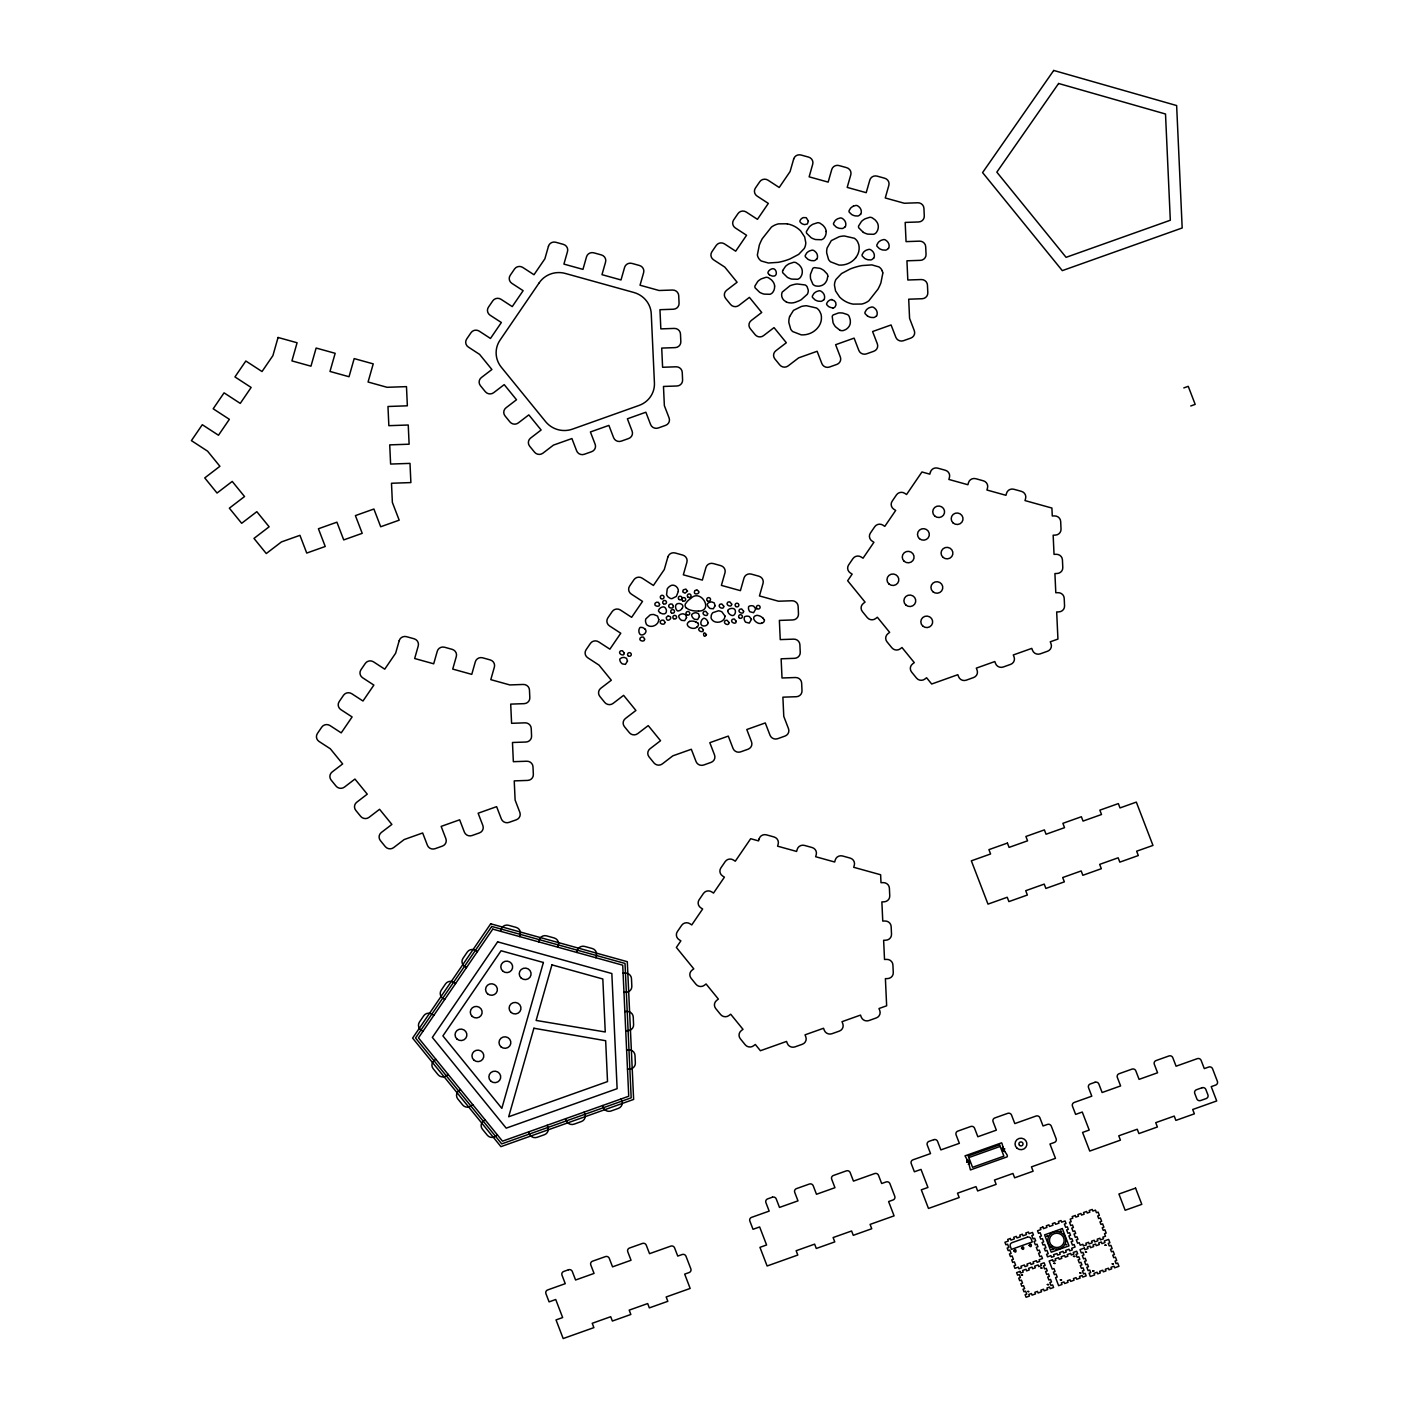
<?xml version="1.0" encoding="UTF-8"?>
<svg xmlns="http://www.w3.org/2000/svg" width="1409" height="1409" viewBox="0 0 1409 1409"><rect width="100%" height="100%" fill="white"/><g stroke="black" fill="none" stroke-linecap="round" stroke-linejoin="round"><path stroke-width="1.5" d="M500.653 931.331L501.234 929.253A5.935 5.759 9 0 1 508.526 925.29L516.134 927.404A5.935 5.759 9 0 1 520.273 934.519L519.674 936.598M538.714 941.881L539.295 939.803A5.935 5.759 9 0 1 546.586 935.858L554.195 937.971A5.935 5.759 9 0 1 558.334 945.087L557.735 947.165M576.774 952.449L577.373 950.37A5.935 5.759 9 0 1 584.647 946.425L592.273 948.521A5.935 5.759 9 0 1 596.394 955.654L595.813 957.733M682.326 608.177C685.443 603.404 675.298 601.238 675.545 606.61A7.45 7.239 9 0 0 676.197 609.357L677.13 610.608A1.814 1.779 9 0 0 678.169 610.978L679.842 610.484A7.591 7.38 9 0 0 682.326 608.177M816.516 258.974L816.357 259.203A3.787 3.681 9 0 1 813.926 260.735L811.232 260.577A12.223 11.871 9 0 1 807.815 259.203L805.42 256.861A2.712 2.642 9 0 1 805.226 255.522L806.741 252.933A11.607 11.272 9 0 1 809.559 250.908L812.077 250.15A3.54 3.434 9 0 1 813.768 250.52L815.106 251.471A6.728 6.534 9 0 1 816.956 259.168M844.819 226.761L844.678 226.99A3.787 3.681 9 0 1 842.23 228.522L839.553 228.364A12.223 11.871 9 0 1 836.136 226.99L833.723 224.647A2.712 2.642 9 0 1 833.547 223.309L835.044 220.72A11.607 11.272 9 0 1 837.879 218.677L840.38 217.937A3.54 3.434 9 0 1 842.089 218.307L843.41 219.258A6.728 6.534 9 0 1 845.277 226.955M860.318 214.256L860.159 214.485A3.787 3.681 9 0 1 857.729 216.017L855.034 215.859A12.223 11.871 9 0 1 851.617 214.485L849.222 212.143A2.712 2.642 9 0 1 849.028 210.804L850.543 208.215A11.607 11.272 9 0 1 853.361 206.172M823.613 299.589L823.472 299.8A3.787 3.681 9 0 1 821.024 301.332L818.347 301.191A12.223 11.871 9 0 1 814.93 299.8L812.535 297.458A2.712 2.642 9 0 1 812.341 296.137L813.838 293.548A11.607 11.272 9 0 1 816.674 291.504L819.175 290.747A3.54 3.434 9 0 1 820.883 291.135L822.204 292.086A6.728 6.534 9 0 1 824.071 299.782M873.369 258.182L873.21 258.411A3.787 3.681 9 0 1 870.78 259.925L868.085 259.784A12.223 11.871 9 0 1 864.668 258.411L862.273 256.068A2.712 2.642 9 0 1 862.079 254.73L863.594 252.141A11.607 11.272 9 0 1 866.412 250.097L868.93 249.358A3.54 3.434 9 0 1 870.639 249.728L871.96 250.679A6.728 6.534 9 0 1 873.809 258.375M888.11 248.389L887.969 248.618A3.787 3.681 9 0 1 885.521 250.15L882.844 249.992A12.223 11.871 9 0 1 879.41 248.618L877.014 246.276A2.712 2.642 9 0 1 876.838 244.937L878.335 242.348A11.607 11.272 9 0 1 881.171 240.305L883.672 239.565A3.54 3.434 9 0 1 885.38 239.935L886.701 240.886A6.728 6.534 9 0 1 888.568 248.583M435.857 1059.286L434.131 1060.607A5.935 5.759 9 0 0 433.179 1068.691L438.111 1074.75A5.935 5.759 9 0 0 446.424 1075.736L448.168 1074.398M460.479 1089.527L458.735 1090.865A5.935 5.759 9 0 0 457.802 1098.95L462.716 1104.991A5.935 5.759 9 0 0 471.046 1105.977L472.772 1104.656M485.083 1119.768L483.357 1121.106A5.935 5.759 9 0 0 482.406 1129.19L487.338 1135.249A5.935 5.759 9 0 0 495.651 1136.235L497.395 1134.897M696.715 627.304C692.664 630.774 682.872 625.138 689.512 621.422M853.361 206.172L855.879 205.432A3.54 3.434 9 0 1 857.588 205.802L858.909 206.753A6.728 6.534 9 0 1 860.758 214.45M668.06 616.103C674.964 616.385 666.439 624.328 666.281 617.441A4.262 4.139 9 0 1 668.06 616.12M1183.807 387.915L1188.245 386.348L1195.184 404.383L1190.746 405.968M968.828 1157.564L1000.161 1146.415M831.803 299.413L830.077 299.976A9.229 8.947 9 0 0 827.823 301.596L826.678 303.428A2.184 2.113 9 0 0 826.784 304.714L828.422 306.422A9.423 9.141 9 0 0 831.697 307.726L832.807 307.849M761.67 623.236C756.633 625.156 749.377 616.543 756.95 615.328A9.211 8.947 9 0 1 762.656 617.864M698.529 611.101C714.187 610.872 700.731 588.169 690.85 598.385A24.693 23.988 9 0 0 687.328 601.344L685.408 603.862A3.751 3.646 9 0 0 686.113 607.825M623.077 973.143L625.297 973.073A5.935 5.759 9 0 1 631.479 978.621L631.831 986.3A5.935 5.759 9 0 1 626.177 992.253L623.958 992.341M624.839 1011.521L627.058 1011.451A5.935 5.759 9 0 1 633.24 1016.999L633.592 1024.678A5.935 5.759 9 0 1 627.938 1030.648L625.719 1030.719M626.6 1049.916L628.819 1049.828A5.935 5.759 9 0 1 635.001 1055.376L635.353 1063.055A5.935 5.759 9 0 1 629.7 1069.026L627.481 1069.096M696.997 590.124C703.302 593.136 692.048 596.712 694.813 590.635A4.262 4.139 9 0 1 696.997 590.142M787.226 223.784L778.525 223.855A18.405 17.859 9 0 0 771.428 227.096L762.269 238.702A62.524 60.71 9 0 0 759.345 245.007L757.373 254.87A8.806 8.56 9 0 0 757.954 256.931A9.969 9.687 9 0 0 758.658 258.305A8.701 8.454 9 0 0 761.283 261L768.345 263.007L778.191 262.338A60.164 58.421 9 0 0 790.062 258.904L798.674 254.377L804.257 248.495A13.368 12.98 9 0 0 805.789 242.753L804.68 236.959L800.576 230.829A24.64 23.918 9 0 0 787.208 223.837M840.063 330.34L835.449 326.712A20.395 19.796 9 0 1 833.054 322.749L832.208 316.409A4.386 4.262 9 0 1 833.177 314.947L838.461 312.974A19.427 18.863 9 0 1 842.811 313.062L847.549 314.612A5.689 5.513 9 0 1 849.169 316.338L850.208 319.649A19.356 18.793 9 0 1 850.332 320.9L850.332 322.485A8.56 8.313 9 0 1 848.958 326.571A10.673 10.374 9 0 1 845.594 329.618L843.515 330.481A5.988 5.812 9 0 1 840.063 330.34M695.799 621.792L697.948 623.236M786.416 301.931L785.958 301.702A7.714 7.485 9 0 1 782.136 292.174L789.938 285.798A24.798 24.076 9 0 1 792.51 284.9A26.771 25.996 9 0 1 797.107 283.966L805.191 284.97A5.777 5.601 9 0 1 807.093 286.661L808.255 290.095A8.331 8.084 9 0 1 807.322 294.27L801.175 299.747A39.963 38.8 9 0 1 798.956 300.874L795.222 302.319A12.804 12.434 9 0 1 786.363 302.054M863.347 232.379L858.715 227.8A4.386 4.262 9 0 1 858.557 226.056L861.515 221.372A19.427 18.863 9 0 1 864.985 218.853L869.705 217.303A5.689 5.513 9 0 1 872.065 217.726L874.954 219.769A19.356 18.793 9 0 1 875.817 220.685L876.821 221.97A8.56 8.313 9 0 1 878.283 226.039A10.673 10.374 9 0 1 877.525 230.477L876.433 232.397A5.988 5.812 9 0 1 873.615 234.299L867.715 234.123A20.395 19.796 9 0 1 863.347 232.379M867.521 316.039L865.126 313.679A2.712 2.642 9 0 1 864.932 312.358L866.429 309.769A11.607 11.272 9 0 1 869.265 307.726L871.784 306.986A3.54 3.434 9 0 1 873.474 307.356L874.795 308.307A6.728 6.534 9 0 1 876.662 316.003M477.369 951.656L475.52 950.459A5.935 5.759 9 0 0 467.312 952.008L462.962 958.384A5.935 5.759 9 0 0 464.635 966.38L466.485 967.596M455.618 983.517L453.751 982.302A5.935 5.759 9 0 0 445.543 983.869L441.193 990.245A5.935 5.759 9 0 0 442.866 998.241L444.733 999.439M433.849 1015.361L431.999 1014.163A5.935 5.759 9 0 0 423.792 1015.713L419.424 1022.089A5.935 5.759 9 0 0 421.115 1030.085L422.964 1031.3M769.332 274.737L768.116 273.381A1.92 1.867 9 0 1 768.011 272.254L768.838 270.845A7.855 7.626 9 0 1 771.287 269.084C776.429 266.442 778.825 277.08 772.713 276.094A8.014 7.785 9 0 1 769.349 274.72M659.799 612.598L658.655 611.33A1.814 1.779 9 0 1 658.567 610.256L659.342 608.917A7.45 7.239 9 0 1 661.666 607.244C666.527 604.743 668.799 614.817 663.005 613.884A7.591 7.38 9 0 1 659.817 612.58M644.811 628.872C649.109 632.306 640.672 638.242 639.14 632.729A7.591 7.38 9 0 1 639.034 629.383L639.721 627.85A1.814 1.779 9 0 1 640.69 627.34L642.275 627.481A7.45 7.239 9 0 1 644.811 628.872M762.745 617.776L764.259 619.837M686.13 607.807L688.649 609.463A21.575 20.959 9 0 0 698.512 610.978M621.07 1098.967L621.862 1100.993A5.935 5.759 9 0 1 618.392 1108.372L610.995 1111.014A5.935 5.759 9 0 1 603.369 1107.58L602.594 1105.537M584.101 1112.124L584.876 1114.149A5.935 5.759 9 0 1 581.406 1121.529L574.027 1124.171A5.935 5.759 9 0 1 566.383 1120.736L565.608 1118.693M547.115 1125.28L547.907 1127.306A5.935 5.759 9 0 1 544.438 1134.703L537.04 1137.327A5.935 5.759 9 0 1 529.414 1133.893L528.639 1131.867M882.862 273.029L880.889 282.91A62.524 60.71 9 0 1 877.966 289.197L868.825 300.804A18.405 17.859 9 0 1 861.727 304.045L853.009 304.115A24.64 23.918 9 0 1 839.658 297.088L835.555 290.958L834.445 285.164A13.368 12.98 9 0 1 835.977 279.422L841.56 273.54L850.173 268.996A60.164 58.421 9 0 1 862.044 265.561L871.889 264.892L878.934 266.917A8.701 8.454 9 0 1 881.594 269.595A9.969 9.687 9 0 1 882.298 270.968M727.731 610.907L728.242 612.528A7.591 7.38 9 0 0 730.637 614.958C735.463 618.164 737.788 608.089 732.187 608.389A7.45 7.239 9 0 0 729.369 608.987L728.101 609.903A1.814 1.779 9 0 0 727.731 610.907M1004.846 1151.206A2.219 2.166 9 0 1 1001.975 1149.92A2.219 2.166 9 0 1 1003.278 1147.155M966.68 1160.171A2.219 2.166 9 0 1 969.533 1161.474A2.219 2.166 9 0 1 968.23 1164.239M689.494 621.369A9.211 8.947 9 0 1 695.747 621.915M698.089 623.148A3.012 2.924 9 0 1 696.662 627.164M764.418 619.801A3.012 2.924 9 0 1 761.653 623.077M774.598 286.027A10.673 10.374 9 0 1 773.876 290.448L772.766 292.368A5.988 5.812 9 0 1 769.966 294.287L764.065 294.111A20.395 19.796 9 0 1 759.698 292.35L755.065 287.788A4.386 4.262 9 0 1 754.907 286.045L757.848 281.342A19.427 18.863 9 0 1 761.336 278.841L766.056 277.291A5.689 5.513 9 0 1 768.398 277.714L771.287 279.757A19.356 18.793 9 0 1 772.167 280.673L773.154 281.941A8.56 8.313 9 0 1 774.615 286.027M826.114 231.446A10.673 10.374 9 0 1 825.392 235.884L824.3 237.804A5.988 5.812 9 0 1 821.482 239.724L815.582 239.548A20.395 19.796 9 0 1 811.214 237.786L806.582 233.207A4.386 4.262 9 0 1 806.441 231.463L809.382 226.779A19.427 18.863 9 0 1 812.852 224.26L817.572 222.71A5.689 5.513 9 0 1 819.932 223.15L822.821 225.176A19.356 18.793 9 0 1 823.684 226.109L824.688 227.377A8.56 8.313 9 0 1 826.15 231.446M855.668 257.865A19.585 19.021 9 0 1 839.024 265.068L830.5 261.792A10.585 10.286 9 0 1 828.527 259.415L826.678 252.88A18.511 17.982 9 0 1 827.101 248.002L831.292 240.622L839.253 236.694A25.521 24.781 9 0 1 844.343 235.99L854.347 238.262A10.479 10.18 9 0 1 857.605 241.732L858.768 244.602A16.01 15.552 9 0 1 855.615 257.812M831.803 299.818A4.474 4.35 9 0 1 832.948 308.324M882.193 270.792A8.701 8.454 9 0 1 882.756 272.818M867.521 316.039A12.223 11.871 9 0 0 870.938 317.412L873.633 317.553A3.787 3.681 9 0 0 876.081 316.039M687.504 591.164L685.003 593.189L682.819 591.991A4.262 4.139 9 0 1 683.312 589.86L685.848 589.085L687.504 591.164M751.473 619.379L749.271 623.113L745.572 622.162A7.591 7.38 9 0 1 744.181 619.062L744.251 617.389A1.814 1.779 9 0 1 744.956 616.561L746.471 616.138A7.45 7.239 9 0 1 749.341 616.526L751.473 619.379M755.77 608.952L753.586 612.704L749.87 611.753A7.591 7.38 9 0 1 748.478 608.653L748.549 606.98A1.814 1.779 9 0 1 749.253 606.152L750.768 605.729A7.45 7.239 9 0 1 753.639 606.117L755.77 608.952M827.805 276.252L827.101 279.634A19.356 18.793 9 0 1 826.607 280.778L825.815 282.17A8.56 8.313 9 0 1 822.609 285.094A10.673 10.374 9 0 1 818.136 286.203L815.881 285.992A5.988 5.812 9 0 1 812.905 284.266L810.615 278.964A20.395 19.796 9 0 1 810.439 274.385L812.782 268.432A4.386 4.262 9 0 1 814.367 267.604L820.003 268.344A19.427 18.863 9 0 1 823.807 270.422L827.224 273.998A5.689 5.513 9 0 1 827.805 276.252M644.617 639.122C645.216 642.557 638.33 640.954 639.985 638.312A4.262 4.139 9 0 1 641.764 637.009L643.455 637.15L644.617 639.122M659.571 604.32C660.257 607.772 653.389 606.222 654.938 603.528A4.262 4.139 9 0 1 656.735 602.207L658.408 602.347L659.571 604.32M664.907 622.232C665.576 625.561 658.972 624.363 660.257 621.439A4.262 4.139 9 0 1 662.054 620.119L663.727 620.259L664.907 622.232M673.396 606.099C674.013 609.428 667.355 608.16 668.764 605.306A4.262 4.139 9 0 1 670.543 603.985L672.234 604.126L673.396 606.099M808.396 221.16L807.357 223.961L804.645 224.612A8.014 7.785 9 0 1 801.281 223.238L800.048 221.9A1.92 1.867 9 0 1 799.96 220.773L800.77 219.364A7.855 7.626 9 0 1 803.218 217.602L806.247 217.673L808.396 221.16M968.494 1162.178L970.414 1169.928L1007.03 1156.895C1009.425 1155.169 999.562 1147.402 1004.776 1148.793C1003.367 1152.967 1002.768 1143.897 1001.623 1142.822L965.006 1155.856L968.494 1162.178M624.222 652.966C624.768 657.122 617.265 653.917 620.259 651.099A4.262 4.139 9 0 1 622.479 650.764L624.222 652.966M627.481 661.085L625.42 664.361L622.355 663.903A7.591 7.38 9 0 1 620.171 661.279L619.749 659.641A1.814 1.779 9 0 1 620.189 658.672L621.528 657.844A7.45 7.239 9 0 1 624.398 657.457L626.6 658.373L627.481 661.085M708.058 622.743C707.952 626.935 700.097 627.34 700.837 622.602A7.591 7.38 9 0 1 702.158 619.52L703.443 618.392A1.814 1.779 9 0 1 704.535 618.322L705.927 619.079A7.45 7.239 9 0 1 707.653 621.351L708.058 622.743M724.966 616.015C724.878 622.619 714.75 624.504 711.563 619.115A4.35 4.227 9 0 1 711.052 617.547L711.298 615.275A7.468 7.256 9 0 1 712.795 612.686L718.414 610.784A10.18 9.881 9 0 1 721.884 611.823L724.966 616.015M686.553 617.547L684.721 620.629L681.621 620.383A7.591 7.38 9 0 1 679.244 617.935L678.715 616.332A1.814 1.779 9 0 1 679.085 615.31L680.353 614.412A7.45 7.239 9 0 1 683.189 613.813L685.567 614.711L686.553 617.547M699.463 616.473L697.631 619.555L694.549 619.308A7.591 7.38 9 0 1 692.171 616.86L691.643 615.434A1.814 1.779 9 0 1 691.995 614.236L693.281 613.338A7.45 7.239 9 0 1 696.099 612.739L698.477 613.637L699.463 616.473M703.355 629.788C703.848 633.715 696.451 630.792 699.269 628.009A4.262 4.139 9 0 1 701.453 627.533L703.355 629.788M706.437 634.631C703.056 640.461 702.281 628.502 706.437 634.719M707.653 613.602C708.251 617.459 700.837 614.782 703.584 611.805A4.262 4.139 9 0 1 705.768 611.33L707.653 613.602M715.156 605.676L713.324 608.758L710.242 608.529A7.591 7.38 9 0 1 707.864 606.064L707.336 604.637A1.814 1.779 9 0 1 707.688 603.439L708.974 602.541A7.45 7.239 9 0 1 711.792 601.942L714.169 602.841L715.156 605.676M723.768 606.24C724.402 610.167 717.058 607.508 719.682 604.461A4.262 4.139 9 0 1 721.866 603.985L723.768 606.24M729.034 622.514C729.228 626.776 722.341 623.359 724.948 620.735A4.262 4.139 9 0 1 727.132 620.259L729.034 622.619M731.694 604.126C732.24 608.019 724.895 605.289 727.608 602.347A4.262 4.139 9 0 1 729.792 601.854L731.694 604.126M736.22 621.281C736.643 625.279 729.404 622.267 732.152 619.502A4.262 4.139 9 0 1 734.336 619.009L736.22 621.281M743.617 611.242C744.075 615.24 736.731 612.211 739.531 609.445A4.262 4.139 9 0 1 741.715 608.97L743.617 611.242M966.644 1162.143L968.247 1162.266L966.644 1162.143M1013.864 1250.84C1017.069 1255.243 1016.365 1246.331 1013.864 1250.84M1021.49 1248.127C1024.343 1252.548 1024.625 1243.865 1021.507 1248.039M1021.402 1274.916L1022.582 1275.039L1021.402 1274.863M1029.134 1245.415C1032.128 1249.801 1032.075 1241.065 1029.134 1245.327M1027.777 1291.489L1028.957 1291.63L1027.795 1291.419M1040.987 1267.941L1042.167 1268.065L1040.987 1267.906M1046.905 1236.133L1048.085 1236.257L1046.922 1236.098M1047.363 1284.532L1048.543 1284.621L1047.363 1284.532M1051.995 1249.343L1053.157 1249.466L1051.995 1249.29M1053.967 1263.327L1055.13 1263.45L1053.967 1263.239M1060.449 1231.307L1061.629 1231.448L1060.449 1231.237M1060.343 1279.918L1061.523 1280.006L1060.343 1279.918M1065.521 1244.517L1066.701 1244.658L1065.539 1244.446M1073.535 1256.352L1074.715 1256.441L1073.535 1256.352M1079.91 1272.943L1081.09 1273.067L1079.928 1272.855M1085.458 1252.108L1086.621 1252.249L1085.458 1252.073M1092.662 1270.865L1093.842 1270.953L1092.662 1270.865M1105.026 1245.151L1106.206 1245.274L1105.043 1245.116M1112.247 1263.908L1113.409 1264.032L1112.247 1263.82M678.345 591.375L676.338 596.394L671.952 598.631A4.35 4.227 9 0 1 670.297 598.385L668.306 597.152A7.468 7.256 9 0 1 666.563 594.686L667.232 588.927A10.18 9.881 9 0 1 669.68 586.355C673.308 583.079 678.768 586.972 678.345 591.375M658.796 619.59C658.69 624.909 651.698 628.255 647.4 625.279A4.35 4.227 9 0 1 646.273 624.028L645.569 621.862A7.468 7.256 9 0 1 645.833 618.903L650.148 614.923A10.18 9.881 9 0 1 653.723 614.5L657.563 616.068L658.796 619.59M782.664 270.563L782.594 271.021A4.386 4.262 9 0 0 782.752 272.765L787.367 277.344A20.395 19.796 9 0 0 791.735 279.105L797.653 279.264A5.988 5.812 9 0 0 800.453 277.362L801.562 275.442A10.673 10.374 9 0 0 802.267 271.004A8.56 8.313 9 0 0 800.84 266.935L799.854 265.667A19.356 18.793 9 0 0 798.973 264.733L796.085 262.69A5.689 5.513 9 0 0 793.743 262.268L789.022 263.818A19.427 18.863 9 0 0 785.535 266.336L782.664 270.563M789.621 316.567L789.287 317.747A18.511 17.982 9 0 0 788.864 322.626L790.713 329.16A10.585 10.286 9 0 0 792.686 331.555L801.21 334.849A19.585 19.021 9 0 0 817.854 327.628A16.01 15.552 9 0 0 821.06 314.33L819.791 311.495A10.479 10.18 9 0 0 816.533 308.007L806.529 305.735A25.521 24.781 9 0 0 801.439 306.457L793.478 310.385L789.621 316.567M278.066 337.473L272.906 355.614L262.021 371.536L245.835 361.003L234.951 376.925L251.137 387.457L240.252 403.397L224.066 392.847L213.182 408.786L229.368 419.318L218.483 435.24L202.297 424.708L191.413 440.63L207.599 451.179L219.91 466.291L204.745 477.915L217.039 493.044L232.221 481.42L244.532 496.549L229.35 508.173L241.661 523.303L256.825 511.678L269.137 526.79L253.972 538.414L266.283 553.543L281.448 541.919L299.941 535.332L306.739 553.068L325.232 546.481L318.416 528.762L336.91 522.175L343.726 539.911L362.219 533.324L355.403 515.606L373.896 509.019L380.694 526.755L399.187 520.168L392.371 502.449L391.491 483.252L410.882 482.582L410.001 463.385L390.61 464.054L389.729 444.874L409.121 444.205L408.24 425.007L388.849 425.677L387.968 406.497L407.36 405.81L406.479 386.63L387.088 387.299L368.066 382.015L373.226 363.874L354.187 358.59L349.027 376.731L329.988 371.448L335.166 353.307L316.127 348.041L310.966 366.181L291.927 360.898L297.088 342.757L278.066 337.473M399.223 640.637L395.63 653.23L384.745 669.169L373.508 661.843A5.935 5.759 9 0 0 365.301 663.41L360.951 669.768A5.935 5.759 9 0 0 362.624 677.764L373.861 685.091L362.976 701.013L351.739 693.704A5.935 5.759 9 0 0 343.532 695.253L339.182 701.629A5.935 5.759 9 0 0 340.855 709.625L352.109 716.952L341.225 732.874L329.97 725.547A5.935 5.759 9 0 0 321.763 727.114L317.412 733.49A5.935 5.759 9 0 0 319.086 741.486L330.34 748.795L342.651 763.925L332.101 771.991A5.935 5.759 9 0 0 331.168 780.093L336.082 786.134A5.935 5.759 9 0 0 344.412 787.12L354.945 779.054L367.256 794.165L356.724 802.249A5.935 5.759 9 0 0 355.772 810.334L360.704 816.392A5.935 5.759 9 0 0 369.017 817.379L379.567 809.294L391.878 824.424L381.328 832.49A5.935 5.759 9 0 0 380.395 840.592L385.309 846.633A5.935 5.759 9 0 0 393.639 847.619L404.172 839.553L422.665 832.966L427.403 845.277A5.935 5.759 9 0 0 435.029 848.711L442.426 846.087A5.935 5.759 9 0 0 445.878 838.707L441.158 826.396L459.651 819.809L464.371 832.12A5.935 5.759 9 0 0 471.997 835.555L479.395 832.93A5.935 5.759 9 0 0 482.864 825.533L478.127 813.222L496.62 806.653L501.357 818.964A5.935 5.759 9 0 0 508.984 822.398L516.381 819.774A5.935 5.759 9 0 0 519.833 812.377L515.113 800.065L514.232 780.885L527.688 780.41A5.935 5.759 9 0 0 533.342 774.457L532.989 766.778A5.935 5.759 9 0 0 526.807 761.23L513.352 761.688L512.471 742.49L525.927 742.032A5.935 5.759 9 0 0 531.58 736.062L531.228 728.4A5.935 5.759 9 0 0 525.046 722.835L511.59 723.31L510.71 704.113L524.166 703.655A5.935 5.759 9 0 0 529.819 697.684L529.467 690.005A5.935 5.759 9 0 0 523.285 684.457L509.829 684.933L490.79 679.649L494.383 667.038A5.935 5.759 9 0 0 490.244 659.923L482.635 657.809A5.935 5.759 9 0 0 475.344 661.754L471.768 674.365L452.729 669.081L456.322 656.488A5.935 5.759 9 0 0 452.183 649.355L444.575 647.242A5.935 5.759 9 0 0 437.283 651.205L433.69 663.798L414.669 658.514L418.244 645.921A5.935 5.759 9 0 0 414.123 638.788L406.514 636.674A5.935 5.759 9 0 0 399.223 640.637M548.471 246.223L544.878 258.816L533.993 274.737L522.757 267.428A5.935 5.759 9 0 0 514.549 268.978L510.199 275.354A5.935 5.759 9 0 0 511.872 283.35L523.126 290.677L512.242 306.598L500.988 299.272A5.935 5.759 9 0 0 492.78 300.839L488.43 307.215A5.935 5.759 9 0 0 490.103 315.211L501.357 322.52L490.473 338.459L479.219 331.133A5.935 5.759 9 0 0 471.011 332.683L466.661 339.058A5.935 5.759 9 0 0 468.352 347.054L479.588 354.381L491.9 369.51L481.35 377.577A5.935 5.759 9 0 0 480.416 385.661L485.348 391.72A5.935 5.759 9 0 0 493.661 392.706L504.211 384.622L516.504 399.751L505.972 407.835A5.935 5.759 9 0 0 505.038 415.919L509.952 421.96A5.935 5.759 9 0 0 518.283 422.947L528.815 414.88L541.126 430.009L530.594 438.076A5.935 5.759 9 0 0 529.643 446.16L534.575 452.219A5.935 5.759 9 0 0 542.888 453.205L553.438 445.121L571.913 438.551L576.651 450.862A5.935 5.759 9 0 0 584.277 454.297L591.674 451.673A5.935 5.759 9 0 0 595.144 444.275L590.406 431.964L608.899 425.395L613.619 437.706A5.935 5.759 9 0 0 621.246 441.14L628.643 438.516A5.935 5.759 9 0 0 632.113 431.119L627.392 418.808L645.868 412.221L650.606 424.549A5.935 5.759 9 0 0 658.232 427.984L665.629 425.342A5.935 5.759 9 0 0 669.099 417.962L664.361 405.651L663.48 386.453L676.936 385.996A5.935 5.759 9 0 0 682.59 380.025L682.238 372.346A5.935 5.759 9 0 0 676.056 366.798L662.6 367.273L661.719 348.076L675.175 347.618A5.935 5.759 9 0 0 680.829 341.647L680.477 333.968A5.935 5.759 9 0 0 674.295 328.42L660.839 328.878L659.958 309.698L673.414 309.223A5.935 5.759 9 0 0 679.068 303.27L678.715 295.591A5.935 5.759 9 0 0 672.533 290.043L659.077 290.501L640.038 285.217L643.631 272.624A5.935 5.759 9 0 0 639.51 265.508L631.884 263.395A5.935 5.759 9 0 0 624.61 267.34L621.017 279.951L601.978 274.667L605.571 262.056A5.935 5.759 9 0 0 601.432 254.941L593.823 252.827A5.935 5.759 9 0 0 586.531 256.773L582.956 269.383L563.917 264.099L567.51 251.507A5.935 5.759 9 0 0 563.371 244.373L555.762 242.26A5.935 5.759 9 0 0 548.471 246.223M543.381 962.488L501.833 1108.355L442.902 1035.897L501.076 950.758L543.381 962.488M667.884 556.942L664.291 569.535L653.406 585.457L642.169 578.148A5.935 5.759 9 0 0 633.962 579.698L629.612 586.074A5.935 5.759 9 0 0 631.285 594.07L642.522 601.396L631.637 617.318L620.4 609.991A5.935 5.759 9 0 0 612.193 611.559L607.843 617.917A5.935 5.759 9 0 0 609.516 625.913L620.77 633.24L609.886 649.162L598.631 641.852A5.935 5.759 9 0 0 590.424 643.402L586.074 649.778A5.935 5.759 9 0 0 587.747 657.774L599.001 665.101L611.312 680.23L600.762 688.297A5.935 5.759 9 0 0 599.829 696.381L604.743 702.439A5.935 5.759 9 0 0 613.074 703.426L623.606 695.341L635.917 710.471L625.385 718.537A5.935 5.759 9 0 0 624.434 726.639L629.365 732.68A5.935 5.759 9 0 0 637.678 733.666L648.228 725.6L660.539 740.711L649.989 748.795A5.935 5.759 9 0 0 649.056 756.88L653.97 762.938A5.935 5.759 9 0 0 662.3 763.925L672.833 755.84L691.326 749.271L696.064 761.582A5.935 5.759 9 0 0 703.69 765.017L711.087 762.375A5.935 5.759 9 0 0 714.539 754.995L709.819 742.684L728.294 736.097L733.032 748.426A5.935 5.759 9 0 0 740.658 751.86L748.056 749.218A5.935 5.759 9 0 0 751.525 741.838L746.788 729.527L765.281 722.94L770.019 735.251A5.935 5.759 9 0 0 777.645 738.703L785.042 736.062A5.935 5.759 9 0 0 788.494 728.682L783.774 716.371L782.893 697.173L796.349 696.715A5.935 5.759 9 0 0 802.003 690.745L801.651 683.066A5.935 5.759 9 0 0 795.469 677.518L782.013 677.993L781.132 658.796L794.588 658.32A5.935 5.759 9 0 0 800.242 652.367L799.889 644.688A5.935 5.759 9 0 0 793.707 639.14L780.251 639.598L779.371 620.418L792.827 619.942A5.935 5.759 9 0 0 798.48 613.989L798.128 606.31A5.935 5.759 9 0 0 791.946 600.762L778.49 601.22L759.451 595.937L763.044 583.344A5.935 5.759 9 0 0 758.905 576.211L751.296 574.097A5.935 5.759 9 0 0 744.005 578.06L740.412 590.653L721.39 585.387L724.983 572.776A5.935 5.759 9 0 0 720.844 565.661L713.236 563.547A5.935 5.759 9 0 0 705.944 567.492L702.351 580.103L683.33 574.819L686.905 562.209A5.935 5.759 9 0 0 682.784 555.093L675.175 552.98A5.935 5.759 9 0 0 667.884 556.942M533.905 1028.235L508.684 1116.756L607.526 1081.584L605.659 1040.723L533.905 1028.235M551.941 964.866L536.124 1020.433L605.254 1031.987L602.823 978.991L551.941 964.866M793.69 158.953L790.097 171.546L779.212 187.485L767.975 180.158A5.935 5.759 9 0 0 759.768 181.726L755.4 188.084A5.935 5.759 9 0 0 757.091 196.08L768.328 203.407L757.443 219.328L746.206 212.019A5.935 5.759 9 0 0 737.999 213.569L733.649 219.945A5.935 5.759 9 0 0 735.322 227.941L746.559 235.268L735.692 251.189L724.437 243.863A5.935 5.759 9 0 0 716.23 245.43L711.88 251.806A5.935 5.759 9 0 0 713.553 259.802L724.807 267.111L737.101 282.24L726.568 290.324A5.935 5.759 9 0 0 725.635 298.409L730.549 304.45A5.935 5.759 9 0 0 738.88 305.436L749.412 297.369L761.723 312.481L751.191 320.565A5.935 5.759 9 0 0 750.24 328.649L755.171 334.708A5.935 5.759 9 0 0 763.484 335.694L774.034 327.61L786.328 342.739L775.795 350.806A5.935 5.759 9 0 0 774.862 358.908L779.776 364.949A5.935 5.759 9 0 0 788.107 365.935L798.639 357.868L817.132 351.281L821.87 363.592A5.935 5.759 9 0 0 829.496 367.027L836.893 364.403A5.935 5.759 9 0 0 840.345 357.023L835.625 344.712L854.101 338.125L858.838 350.436A5.935 5.759 9 0 0 866.465 353.87L873.862 351.246A5.935 5.759 9 0 0 877.331 343.849L872.594 331.538L891.087 324.968L895.825 337.279A5.935 5.759 9 0 0 903.451 340.714L910.83 338.09A5.935 5.759 9 0 0 914.3 330.692L909.58 318.381L908.699 299.201L922.155 298.726A5.935 5.759 9 0 0 927.809 292.773L927.457 285.094A5.935 5.759 9 0 0 921.275 279.546L907.819 280.004L906.938 260.806L920.394 260.348A5.935 5.759 9 0 0 926.048 254.377L925.695 246.716A5.935 5.759 9 0 0 919.513 241.15L906.057 241.626L905.177 222.428L918.633 221.97A5.935 5.759 9 0 0 924.286 216L923.934 208.321A5.935 5.759 9 0 0 917.752 202.773L904.296 203.248L885.257 197.965L888.85 185.354A5.935 5.759 9 0 0 884.711 178.239L877.102 176.125A5.935 5.759 9 0 0 869.811 180.07L866.218 192.681L847.196 187.397L850.789 174.804A5.935 5.759 9 0 0 846.65 167.671L839.042 165.558A5.935 5.759 9 0 0 831.75 169.52L828.157 182.113L809.136 176.829L812.711 164.237A5.935 5.759 9 0 0 808.59 157.103L800.964 155.008A5.935 5.759 9 0 0 793.69 158.953M759.152 838.813L758.553 840.891L750.68 838.707L735.287 861.216L733.437 860.018A5.935 5.759 9 0 0 725.23 861.568L720.862 867.944A5.935 5.759 9 0 0 722.553 875.94L724.402 877.155L713.518 893.077L711.668 891.862A5.935 5.759 9 0 0 703.461 893.429L699.111 899.805A5.935 5.759 9 0 0 700.784 907.801L702.633 908.999L691.749 924.938L689.899 923.723A5.935 5.759 9 0 0 681.692 925.29L677.342 931.648A5.935 5.759 9 0 0 679.015 939.644L680.864 940.86L676.373 947.447L693.774 968.846L692.03 970.167A5.935 5.759 9 0 0 691.097 978.251L696.011 984.31A5.935 5.759 9 0 0 704.341 985.296L706.068 983.958L718.379 999.087L716.653 1000.425A5.935 5.759 9 0 0 715.702 1008.509L720.633 1014.55A5.935 5.759 9 0 0 728.946 1015.537L730.69 1014.216L743.001 1029.345L741.257 1030.666A5.935 5.759 9 0 0 740.324 1038.75L745.238 1044.809A5.935 5.759 9 0 0 753.568 1045.795L755.312 1044.456L760.402 1050.727L786.539 1041.427L787.332 1043.453A5.935 5.759 9 0 0 794.958 1046.887L802.337 1044.263A5.935 5.759 9 0 0 805.807 1036.865L805.032 1034.84L823.525 1028.271L824.3 1030.296A5.935 5.759 9 0 0 831.926 1033.73L839.324 1031.106A5.935 5.759 9 0 0 842.793 1023.709L842.001 1021.684L860.494 1015.096L861.269 1017.139A5.935 5.759 9 0 0 868.895 1020.574L876.292 1017.932A5.935 5.759 9 0 0 879.762 1010.552L878.987 1008.527L886.648 1005.797L885.398 978.656L887.617 978.586A5.935 5.759 9 0 0 893.271 972.615L892.919 964.954A5.935 5.759 9 0 0 886.737 959.388L884.517 959.476L883.637 940.279L885.856 940.208A5.935 5.759 9 0 0 891.51 934.237L891.157 926.558A5.935 5.759 9 0 0 884.975 921.01L882.756 921.081L881.875 901.901L884.095 901.813A5.935 5.759 9 0 0 889.748 895.86L889.396 888.181A5.935 5.759 9 0 0 883.214 882.633L880.995 882.703L880.625 874.76L853.713 867.292L854.312 865.214A5.935 5.759 9 0 0 850.173 858.099L842.564 855.985A5.935 5.759 9 0 0 835.273 859.93L834.674 862.009L815.652 856.725L816.234 854.647A5.935 5.759 9 0 0 812.112 847.531L804.504 845.418A5.935 5.759 9 0 0 797.212 849.363L796.613 851.441L777.592 846.175L778.173 844.097A5.935 5.759 9 0 0 774.052 836.964L766.426 834.85A5.935 5.759 9 0 0 759.152 838.813M930.433 472.085L929.834 474.164L921.944 471.98L906.568 494.506L904.701 493.291A5.935 5.759 9 0 0 896.494 494.858L892.144 501.234A5.935 5.759 9 0 0 893.834 509.23L895.684 510.428L884.799 526.367L882.95 525.152A5.935 5.759 9 0 0 874.742 526.719L870.392 533.078A5.935 5.759 9 0 0 872.065 541.074L873.915 542.289L863.03 558.211L861.181 557.013A5.935 5.759 9 0 0 852.973 558.563L848.623 564.939A5.935 5.759 9 0 0 850.296 572.935L852.146 574.132L847.654 580.737L865.056 602.119L863.312 603.457A5.935 5.759 9 0 0 862.378 611.541L867.292 617.6A5.935 5.759 9 0 0 875.623 618.586L877.349 617.248L889.66 632.377L887.934 633.698A5.935 5.759 9 0 0 886.983 641.799L891.915 647.841A5.935 5.759 9 0 0 900.228 648.827L901.971 647.506L914.282 662.617L912.539 663.956A5.935 5.759 9 0 0 911.605 672.04L916.519 678.099A5.935 5.759 9 0 0 924.85 679.085L926.576 677.747L931.684 684.017L957.821 674.7L958.613 676.743A5.935 5.759 9 0 0 966.239 680.177L973.619 677.535A5.935 5.759 9 0 0 977.089 670.156L976.314 668.13L994.807 661.543L995.582 663.569A5.935 5.759 9 0 0 1003.208 667.021L1010.605 664.379A5.935 5.759 9 0 0 1014.075 656.999L1013.282 654.974L1031.775 648.387L1032.55 650.412A5.935 5.759 9 0 0 1040.177 653.864L1047.574 651.222A5.935 5.759 9 0 0 1051.044 643.843L1050.269 641.799L1057.93 639.087L1056.68 611.946L1058.899 611.876A5.935 5.759 9 0 0 1064.552 605.905L1064.2 598.226A5.935 5.759 9 0 0 1058.018 592.678L1055.799 592.749L1054.918 573.569L1057.137 573.481A5.935 5.759 9 0 0 1062.791 567.528L1062.439 559.849A5.935 5.759 9 0 0 1056.257 554.301L1054.038 554.371L1053.157 535.191L1055.376 535.103A5.935 5.759 9 0 0 1061.03 529.15L1060.678 521.471A5.935 5.759 9 0 0 1054.496 515.923L1052.276 515.993L1051.907 508.05L1024.995 500.582L1025.593 498.504A5.935 5.759 9 0 0 1021.455 491.371L1013.846 489.258A5.935 5.759 9 0 0 1006.554 493.22L1005.956 495.299L986.934 490.015L987.515 487.937A5.935 5.759 9 0 0 983.394 480.821L975.785 478.708A5.935 5.759 9 0 0 968.494 482.653L967.895 484.731L948.873 479.447L949.455 477.369A5.935 5.759 9 0 0 945.333 470.254L937.707 468.14A5.935 5.759 9 0 0 930.433 472.085M539.26 282.733L500.054 340.115A23.706 23.02 9 0 0 501.287 367.185L545.635 421.678A23.706 23.02 9 0 0 572.477 429.129L639.07 405.422A23.706 23.02 9 0 0 654.428 382.949L651.257 313.82A23.706 23.02 9 0 0 633.891 292.491L565.326 273.452A23.706 23.02 9 0 0 539.26 282.733M490.702 923.793L412.608 1038.098L500.935 1146.644L633.627 1099.425L627.304 961.695L490.702 923.793M491.741 926.453L415.532 1037.993L501.71 1143.897L631.179 1097.822L625.015 963.439L491.741 926.453M492.763 929.13L418.455 1037.887L502.485 1141.167L628.731 1096.237L622.725 965.2L492.763 929.13M497.641 941.846L432.352 1037.411L506.201 1128.151L617.124 1088.681L611.841 973.531L497.641 941.846M1053.721 70.45L982.584 172.585L1062.298 270.634L1182.186 227.976L1176.638 105.552L1053.721 70.45M1058.599 83.483L996.832 172.145L1066.085 257.336L1170.315 220.244L1165.507 114.006L1058.599 83.483M1007.417 843.075L988.924 849.645L990.58 853.977L971.347 860.829L987.991 904.12L1007.224 897.269L1008.897 901.601L1027.372 895.032L1025.717 890.699L1044.21 884.112L1045.865 888.445L1064.359 881.858L1062.685 877.543L1081.179 870.956L1082.852 875.288L1101.327 868.701L1099.672 864.369L1118.165 857.799L1119.82 862.132L1138.313 855.545L1136.64 851.212L1152.967 845.418L1136.323 802.108L1120.014 807.921L1118.341 803.588L1099.848 810.175L1101.521 814.508L1083.028 821.077L1081.372 816.744L1062.879 823.332L1064.535 827.664L1046.059 834.234L1044.386 829.901L1025.893 836.488L1027.566 840.821L1009.073 847.39L1007.417 843.075M568.479 1269.756L563.706 1271.464A2.959 2.871 9 0 0 561.98 1275.145L565.256 1283.669L547.661 1289.939A2.959 2.871 9 0 0 545.917 1293.621L549.087 1301.881L555.727 1299.503L562.649 1317.556L556.027 1319.916L563.177 1338.55L593.876 1327.63L592.22 1323.298L610.696 1316.711L612.369 1321.043L630.845 1314.474L629.189 1310.141L647.682 1303.554L649.338 1307.887L667.831 1301.317L666.158 1296.985L690.163 1288.442L684.686 1274.123L689.107 1272.556A2.959 2.871 9 0 0 690.85 1268.857L685.989 1256.229A2.959 2.871 9 0 0 682.185 1254.503L677.747 1256.088L674.576 1247.846A2.959 2.871 9 0 0 670.772 1246.12L649.531 1253.675L646.255 1245.151A2.959 2.871 9 0 0 642.434 1243.442L629.488 1248.039A2.959 2.871 9 0 0 627.762 1251.738L631.038 1260.262L612.545 1266.85L609.269 1258.325A2.959 2.871 9 0 0 605.465 1256.599L592.52 1261.196A2.959 2.871 9 0 0 590.776 1264.895L594.052 1273.419L575.577 1280.006L572.301 1271.482A2.959 2.871 9 0 0 568.479 1269.756M772.414 1197.192L767.641 1198.883A2.959 2.871 9 0 0 765.897 1202.582L769.173 1211.106L751.578 1217.358A2.959 2.871 9 0 0 749.852 1221.057L753.022 1229.3L759.645 1226.94L766.584 1244.975L759.944 1247.335L767.112 1265.986L797.793 1255.049L796.138 1250.734L814.631 1244.147L816.287 1248.48L834.78 1241.893L833.106 1237.56L851.6 1230.99L853.273 1235.323L871.748 1228.736L870.093 1224.403L894.081 1215.861L888.603 1201.56L893.042 1199.975A2.959 2.871 9 0 0 894.768 1196.294L889.924 1183.666A2.959 2.871 9 0 0 886.12 1181.94L881.664 1183.507L878.494 1175.265A2.959 2.871 9 0 0 874.69 1173.556L853.449 1181.112L850.173 1172.587A2.959 2.871 9 0 0 846.369 1170.861L833.423 1175.476A2.959 2.871 9 0 0 831.68 1179.174L834.956 1187.699L816.48 1194.268L813.204 1185.744A2.959 2.871 9 0 0 809.382 1184.036L796.437 1188.632A2.959 2.871 9 0 0 794.711 1192.331L797.987 1200.855L779.494 1207.425L776.218 1198.9A2.959 2.871 9 0 0 772.414 1197.192M933.78 1139.67L929.007 1141.36A2.959 2.871 9 0 0 927.263 1145.059L930.539 1153.584L912.944 1159.836A2.959 2.871 9 0 0 911.218 1163.535L914.388 1171.777L921.01 1169.417L927.95 1187.452L921.31 1189.812L928.478 1208.446L959.177 1197.527L957.504 1193.194L975.997 1186.625L977.652 1190.957L996.145 1184.37L994.49 1180.037L1012.965 1173.468L1014.639 1177.801L1033.114 1171.214L1031.458 1166.881L1055.464 1158.339L1049.969 1144.038L1054.408 1142.452A2.959 2.871 9 0 0 1056.151 1138.771L1051.29 1126.126A2.959 2.871 9 0 0 1047.486 1124.417L1043.047 1125.985L1039.877 1117.742A2.959 2.871 9 0 0 1036.055 1116.034L1014.815 1123.589L1011.539 1115.065A2.959 2.871 9 0 0 1007.734 1113.339L994.789 1117.953A2.959 2.871 9 0 0 993.063 1121.634L996.339 1130.159L977.846 1136.746L974.57 1128.222A2.959 2.871 9 0 0 970.748 1126.495L957.803 1131.11A2.959 2.871 9 0 0 956.077 1134.809L959.353 1143.333L940.86 1149.903L937.584 1141.378A2.959 2.871 9 0 0 933.78 1139.67M1095.022 1082.271L1090.249 1083.979A2.959 2.871 9 0 0 1088.523 1087.66L1091.799 1096.184L1074.204 1102.454A2.959 2.871 9 0 0 1072.46 1106.153L1075.631 1114.396L1082.271 1112.036L1089.21 1130.071L1082.57 1132.431L1089.738 1151.065L1120.419 1140.145L1118.764 1135.813L1137.239 1129.243L1138.912 1133.576L1157.405 1126.989L1155.732 1122.656L1174.225 1116.087L1175.881 1120.402L1194.374 1113.832L1192.701 1109.499L1216.707 1100.957L1211.229 1086.638L1215.65 1085.071A2.959 2.871 9 0 0 1217.394 1081.372L1212.55 1068.744A2.959 2.871 9 0 0 1208.728 1067.036L1204.29 1068.603L1201.12 1060.361A2.959 2.871 9 0 0 1197.315 1058.652L1176.075 1066.208L1172.799 1057.683A2.959 2.871 9 0 0 1168.977 1055.957L1156.032 1060.572A2.959 2.871 9 0 0 1154.306 1064.253L1157.582 1072.777L1139.088 1079.364L1135.813 1070.84A2.959 2.871 9 0 0 1132.008 1069.114L1119.063 1073.728A2.959 2.871 9 0 0 1117.337 1077.409L1120.613 1085.934L1102.12 1092.521L1098.844 1083.997A2.959 2.871 9 0 0 1095.022 1082.271M999.527 1144.795L968.194 1155.944L972.562 1167.304L1003.895 1156.155L999.527 1144.795M1202.018 1087.748L1196.47 1089.721A2.959 2.871 9 0 0 1194.744 1093.402L1196.822 1098.826A2.959 2.871 9 0 0 1200.627 1100.535L1206.174 1098.562A2.959 2.871 9 0 0 1207.918 1094.863L1205.84 1089.456A2.959 2.871 9 0 0 1202.018 1087.748M1135.566 1188.104L1118.922 1194.022L1125.157 1210.261L1141.801 1204.343L1135.566 1188.104M1010.306 1238.493L1007.682 1239.427L1008.298 1241.047L1004.934 1242.245L1005.92 1244.799L1007.594 1244.217L1008.844 1247.493L1007.188 1248.075L1008.175 1250.646L1009.83 1250.047L1011.116 1253.394L1009.443 1253.975L1010.429 1256.546L1012.102 1255.947L1013.388 1259.294L1011.715 1259.875L1012.701 1262.446L1014.357 1261.848L1015.642 1265.194L1013.987 1265.775L1014.973 1268.347L1018.32 1267.149L1018.954 1268.769L1021.578 1267.836L1020.944 1266.215L1024.378 1265L1024.995 1266.621L1027.619 1265.687L1027.002 1264.067L1030.419 1262.834L1031.036 1264.472L1033.66 1263.538L1033.044 1261.9L1036.46 1260.685L1037.077 1262.323L1039.701 1261.39L1039.085 1259.752L1042.501 1258.536L1041.515 1255.983L1039.86 1256.564L1038.574 1253.235L1040.229 1252.636L1039.261 1250.082L1037.588 1250.664L1036.302 1247.335L1037.975 1246.736L1036.989 1244.182L1035.316 1244.781L1034.047 1241.435L1035.703 1240.836L1034.717 1238.282L1033.061 1238.881L1031.793 1235.605L1033.466 1235.006L1032.48 1232.452L1029.063 1233.668L1028.429 1232.047L1025.805 1232.981L1026.439 1234.601L1023.004 1235.816L1022.388 1234.196L1019.764 1235.129L1020.38 1236.75L1016.963 1237.965L1016.347 1236.345L1013.723 1237.278L1014.339 1238.898L1010.922 1240.114L1010.306 1238.493M1042.889 1227.01L1040.265 1227.944L1040.881 1229.564L1037.535 1230.761L1038.521 1233.315L1040.177 1232.716L1041.445 1235.992L1039.772 1236.591L1040.758 1239.145L1042.431 1238.564L1043.699 1241.893L1042.044 1242.491L1043.03 1245.045L1044.685 1244.464L1045.971 1247.793L1044.316 1248.392L1045.284 1250.945L1046.957 1250.364L1048.243 1253.693L1046.57 1254.292L1047.556 1256.846L1050.92 1255.648L1051.537 1257.268L1054.161 1256.335L1053.545 1254.715L1056.961 1253.499L1057.578 1255.12L1060.202 1254.186L1059.586 1252.566L1063.002 1251.351L1063.636 1252.971L1066.261 1252.037L1065.627 1250.417L1069.044 1249.202L1069.678 1250.822L1072.302 1249.889L1071.668 1248.268L1075.102 1247.053L1074.116 1244.482L1072.443 1245.08L1071.157 1241.734L1072.83 1241.153L1071.844 1238.581L1070.188 1239.18L1068.903 1235.852L1070.558 1235.253L1069.572 1232.681L1067.916 1233.28L1066.631 1229.951L1068.304 1229.352L1067.317 1226.799L1065.644 1227.38L1064.394 1224.104L1066.049 1223.523L1065.063 1220.951L1061.646 1222.167L1061.03 1220.546L1058.406 1221.48L1059.022 1223.1L1055.605 1224.315L1054.971 1222.695L1052.347 1223.628L1052.981 1225.249L1049.564 1226.482L1048.93 1224.844L1046.306 1225.777L1046.94 1227.415L1043.505 1228.63L1042.889 1227.01M1075.243 1215.491L1072.196 1216.566L1072.813 1218.204L1070.188 1219.137L1071.175 1221.691L1069.519 1222.29L1070.77 1225.566L1072.443 1224.967L1073.411 1227.521L1071.756 1228.12L1073.042 1231.466L1074.697 1230.867L1075.683 1233.421L1074.028 1234.02L1075.296 1237.349L1076.969 1236.767L1077.955 1239.321L1076.282 1239.92L1077.568 1243.249L1079.241 1242.668L1080.227 1245.221L1082.852 1244.288L1083.468 1245.908L1086.515 1244.834L1085.899 1243.214L1088.523 1242.28L1089.139 1243.9L1092.186 1242.808L1091.57 1241.188L1094.194 1240.255L1094.811 1241.875L1097.858 1240.783L1097.241 1239.163L1099.865 1238.229L1100.482 1239.85L1103.494 1238.793L1102.877 1237.172L1105.501 1236.239L1104.515 1233.668L1106.171 1233.069L1104.885 1229.74L1103.229 1230.339L1102.243 1227.767L1103.899 1227.186L1102.631 1223.84L1100.957 1224.439L1099.971 1221.867L1101.644 1221.286L1100.359 1217.94L1098.685 1218.538L1097.717 1215.967L1099.372 1215.386L1098.122 1212.11L1096.449 1212.691L1095.462 1210.137L1092.838 1211.071L1092.222 1209.45L1089.21 1210.507L1089.844 1212.145L1087.22 1213.079L1086.586 1211.458L1083.539 1212.533L1084.173 1214.153L1081.548 1215.086L1080.914 1213.466L1077.867 1214.558L1078.484 1216.178L1075.86 1217.112L1075.243 1215.491M1027.32 1237.208L1012.049 1242.65A2.959 2.871 9 0 0 1010.323 1246.349L1011.486 1249.36L1032.304 1241.945L1031.141 1238.934A2.959 2.871 9 0 0 1027.32 1237.208M1062.351 1228.56L1044.597 1234.865L1051.255 1252.196L1069.008 1245.873L1062.351 1228.56M1084.296 1248.075L1080.016 1249.607L1081.302 1252.936L1082.957 1252.354L1083.944 1254.908L1082.271 1255.507L1083.556 1258.836L1085.229 1258.255L1086.216 1260.808L1084.543 1261.407L1085.828 1264.736L1087.484 1264.155L1088.47 1266.709L1086.815 1267.307L1088.1 1270.636L1089.756 1270.055L1090.742 1272.609L1089.087 1273.208L1090.337 1276.484L1094.634 1274.951L1094 1273.331L1097.047 1272.239L1097.681 1273.859L1100.306 1272.926L1099.672 1271.305L1102.719 1270.214L1103.353 1271.851L1105.977 1270.918L1105.343 1269.28L1108.407 1268.206L1109.024 1269.826L1111.648 1268.893L1111.032 1267.272L1114.026 1266.198L1114.642 1267.818L1118.94 1266.304L1117.689 1263.028L1116.016 1263.609L1115.03 1261.055L1116.703 1260.456L1115.417 1257.127L1113.744 1257.709L1112.758 1255.155L1114.431 1254.556L1113.145 1251.227L1111.49 1251.808L1110.503 1249.255L1112.159 1248.656L1110.873 1245.327L1109.218 1245.926L1108.231 1243.354L1109.905 1242.756L1108.619 1239.427L1104.321 1240.959L1104.955 1242.579L1101.944 1243.654L1101.327 1242.016L1098.703 1242.949L1099.319 1244.587L1096.272 1245.662L1095.656 1244.041L1093.032 1244.975L1093.648 1246.595L1090.601 1247.687L1089.967 1246.067L1087.343 1247L1087.977 1248.621L1084.93 1249.695L1084.296 1248.075M1019.957 1271.411L1016.611 1272.609L1017.597 1275.163L1019.253 1274.581L1020.398 1277.54L1018.742 1278.139L1019.711 1280.693L1021.384 1280.112L1022.529 1283.088L1020.856 1283.669L1021.842 1286.241L1023.515 1285.642L1024.66 1288.619L1022.987 1289.217L1023.973 1291.771L1025.646 1291.19L1026.756 1294.114L1025.1 1294.712L1026.087 1297.266L1029.433 1296.069L1028.817 1294.448L1031.441 1293.515L1032.057 1295.135L1035.492 1293.92L1034.858 1292.3L1037.482 1291.366L1038.116 1292.986L1041.533 1291.771L1040.899 1290.151L1043.523 1289.217L1044.157 1290.838L1047.574 1289.622L1046.957 1288.002L1049.582 1287.069L1050.198 1288.689L1053.615 1287.474L1052.629 1284.902L1050.973 1285.501L1049.846 1282.56L1051.519 1281.979L1050.533 1279.407L1048.86 1280.006L1047.715 1277.03L1049.388 1276.431L1048.402 1273.877L1046.728 1274.476L1045.584 1271.499L1047.257 1270.9L1046.271 1268.347L1044.615 1268.928L1043.47 1265.951L1045.126 1265.37L1044.139 1262.799L1040.723 1264.014L1041.339 1265.652L1038.715 1266.585L1038.098 1264.947L1034.682 1266.18L1035.298 1267.801L1032.674 1268.734L1032.057 1267.114L1028.64 1268.329L1029.257 1269.949L1026.633 1270.883L1026.016 1269.262L1022.582 1270.478L1023.216 1272.098L1020.592 1273.031L1019.957 1271.411M1052.523 1259.822L1049.159 1261.02L1052.276 1269.122L1053.932 1268.523L1055.077 1271.499L1053.421 1272.098L1054.408 1274.652L1056.063 1274.053L1057.208 1277.03L1055.552 1277.628L1058.635 1285.677L1061.999 1284.48L1061.364 1282.859L1063.989 1281.926L1064.623 1283.546L1068.04 1282.331L1067.423 1280.711L1070.047 1279.777L1070.664 1281.397L1074.081 1280.182L1073.464 1278.562L1076.089 1277.628L1076.705 1279.249L1080.139 1278.033L1079.505 1276.413L1082.13 1275.48L1082.764 1277.1L1086.18 1275.885L1085.194 1273.313L1083.521 1273.912L1082.394 1270.988L1084.067 1270.39L1083.081 1267.836L1081.425 1268.417L1080.28 1265.441L1081.936 1264.859L1080.95 1262.288L1079.294 1262.887L1078.149 1259.91L1079.805 1259.311L1078.818 1256.758L1077.163 1257.356L1076.018 1254.38L1077.691 1253.781L1076.705 1251.227L1073.271 1252.442L1073.905 1254.063L1071.28 1254.996L1070.646 1253.376L1067.229 1254.591L1067.863 1256.212L1065.239 1257.145L1064.605 1255.525L1061.188 1256.74L1061.805 1258.36L1059.181 1259.294L1058.564 1257.673L1055.147 1258.889L1055.764 1260.509L1053.139 1261.442L1052.523 1259.822M1051.026 1247.071A9.035 8.771 9 0 0 1065.715 1241.945A9.035 8.771 9 0 0 1053.685 1232.1A9.035 8.771 9 0 0 1051.026 1247.071M1052.083 1245.838A7.38 7.168 9 0 0 1064.077 1241.664A7.38 7.168 9 0 0 1054.267 1233.615A7.38 7.168 9 0 0 1052.083 1245.838M934.695 516.011A5.935 5.759 9 0 0 944.453 513.035A5.935 5.759 9 0 0 936.844 506.271A5.935 5.759 9 0 0 934.695 516.011M919.443 538.661A5.935 5.759 9 0 0 929.2 535.702A5.935 5.759 9 0 0 921.592 528.921A5.935 5.759 9 0 0 919.443 538.661M904.191 561.31A5.935 5.759 9 0 0 913.948 558.351A5.935 5.759 9 0 0 906.339 551.588A5.935 5.759 9 0 0 904.191 561.31M888.938 583.978A5.935 5.759 9 0 0 898.695 581.001A5.935 5.759 9 0 0 891.087 574.238A5.935 5.759 9 0 0 888.938 583.978M905.846 605.025A5.935 5.759 9 0 0 915.621 602.048A5.935 5.759 9 0 0 908.012 595.285A5.935 5.759 9 0 0 905.846 605.025M922.772 626.072A5.935 5.759 9 0 0 932.529 623.113A5.935 5.759 9 0 0 924.92 616.332A5.935 5.759 9 0 0 922.772 626.072M932.881 591.71A5.935 5.759 9 0 0 942.656 588.733A5.935 5.759 9 0 0 935.048 581.97A5.935 5.759 9 0 0 932.881 591.71M943.008 557.348A5.935 5.759 9 0 0 952.783 554.371A5.935 5.759 9 0 0 945.175 547.608A5.935 5.759 9 0 0 943.008 557.348M953.136 522.986A5.935 5.759 9 0 0 962.893 520.009A5.935 5.759 9 0 0 955.302 513.246A5.935 5.759 9 0 0 953.136 522.986M502.749 971.1A5.935 5.759 9 0 0 512.524 968.124A5.935 5.759 9 0 0 504.915 961.361A5.935 5.759 9 0 0 502.749 971.1M487.496 993.75A5.935 5.759 9 0 0 497.271 990.791A5.935 5.759 9 0 0 489.663 984.028A5.935 5.759 9 0 0 487.496 993.75M472.244 1016.417A5.935 5.759 9 0 0 482.019 1013.441A5.935 5.759 9 0 0 474.41 1006.678A5.935 5.759 9 0 0 472.244 1016.417M456.992 1039.067A5.935 5.759 9 0 0 466.749 1036.091A5.935 5.759 9 0 0 459.158 1029.327A5.935 5.759 9 0 0 456.992 1039.067M473.9 1060.114A5.935 5.759 9 0 0 483.674 1057.137A5.935 5.759 9 0 0 476.066 1050.374A5.935 5.759 9 0 0 473.9 1060.114M490.825 1081.161A5.935 5.759 9 0 0 500.582 1078.202A5.935 5.759 9 0 0 492.991 1071.421A5.935 5.759 9 0 0 490.825 1081.161M500.952 1046.799A5.935 5.759 9 0 0 510.71 1043.822A5.935 5.759 9 0 0 503.101 1037.059A5.935 5.759 9 0 0 500.952 1046.799M511.062 1012.437A5.935 5.759 9 0 0 520.837 1009.46A5.935 5.759 9 0 0 513.228 1002.697A5.935 5.759 9 0 0 511.062 1012.437M521.189 978.075A5.935 5.759 9 0 0 530.964 975.098A5.935 5.759 9 0 0 523.355 968.335A5.935 5.759 9 0 0 521.189 978.075M1019.57 1145.411A2.078 2.008 9 0 0 1022.987 1144.372A2.078 2.008 9 0 0 1020.327 1142.012A2.078 2.008 9 0 0 1019.57 1145.411M1016.981 1148.176A5.935 5.759 9 0 0 1026.756 1145.2A5.935 5.759 9 0 0 1019.147 1138.437A5.935 5.759 9 0 0 1016.981 1148.176M735.797 606.469A1.885 1.832 9 0 0 738.844 605.359A1.885 1.832 9 0 0 736.308 603.334A1.885 1.832 9 0 0 735.797 606.469M739.32 617.935A1.885 1.832 9 0 0 742.367 616.825A1.885 1.832 9 0 0 739.831 614.817A1.885 1.832 9 0 0 739.32 617.935M686.694 614.747A1.885 1.832 9 0 0 689.741 613.637A1.885 1.832 9 0 0 687.205 611.612A1.885 1.832 9 0 0 686.694 614.747M707.459 600.833A1.885 1.832 9 0 0 710.506 599.723A1.885 1.832 9 0 0 707.97 597.715A1.885 1.832 9 0 0 707.459 600.833M687.997 597.169A1.885 1.832 9 0 0 691.044 596.06A1.885 1.832 9 0 0 688.508 594.052A1.885 1.832 9 0 0 687.997 597.169M682.643 600.815A1.885 1.832 9 0 0 685.672 599.706A1.885 1.832 9 0 0 683.154 597.68A1.885 1.832 9 0 0 682.643 600.815M678.979 599.441A1.885 1.832 9 0 0 682.026 598.332A1.885 1.832 9 0 0 679.49 596.324A1.885 1.832 9 0 0 678.979 599.441M663.41 603.686A1.885 1.832 9 0 0 666.457 602.594A1.885 1.832 9 0 0 663.938 600.569A1.885 1.832 9 0 0 663.41 603.686M673.52 618.604A1.885 1.832 9 0 0 676.567 617.529A1.885 1.832 9 0 0 674.066 615.486A1.885 1.832 9 0 0 673.52 618.604M671.424 612.792A1.885 1.832 9 0 0 674.488 611.717A1.885 1.832 9 0 0 671.97 609.674A1.885 1.832 9 0 0 671.424 612.792M628.203 655.837A1.885 1.832 9 0 0 631.267 654.815A1.885 1.832 9 0 0 628.801 652.737A1.885 1.832 9 0 0 628.203 655.837M757.003 608.582A1.885 1.832 9 0 0 760.085 607.578A1.885 1.832 9 0 0 757.637 605.483A1.885 1.832 9 0 0 757.003 608.582M660.962 598.526A1.885 1.832 9 0 0 664.026 597.451A1.885 1.832 9 0 0 661.508 595.408A1.885 1.832 9 0 0 660.962 598.526"/></g></svg>
